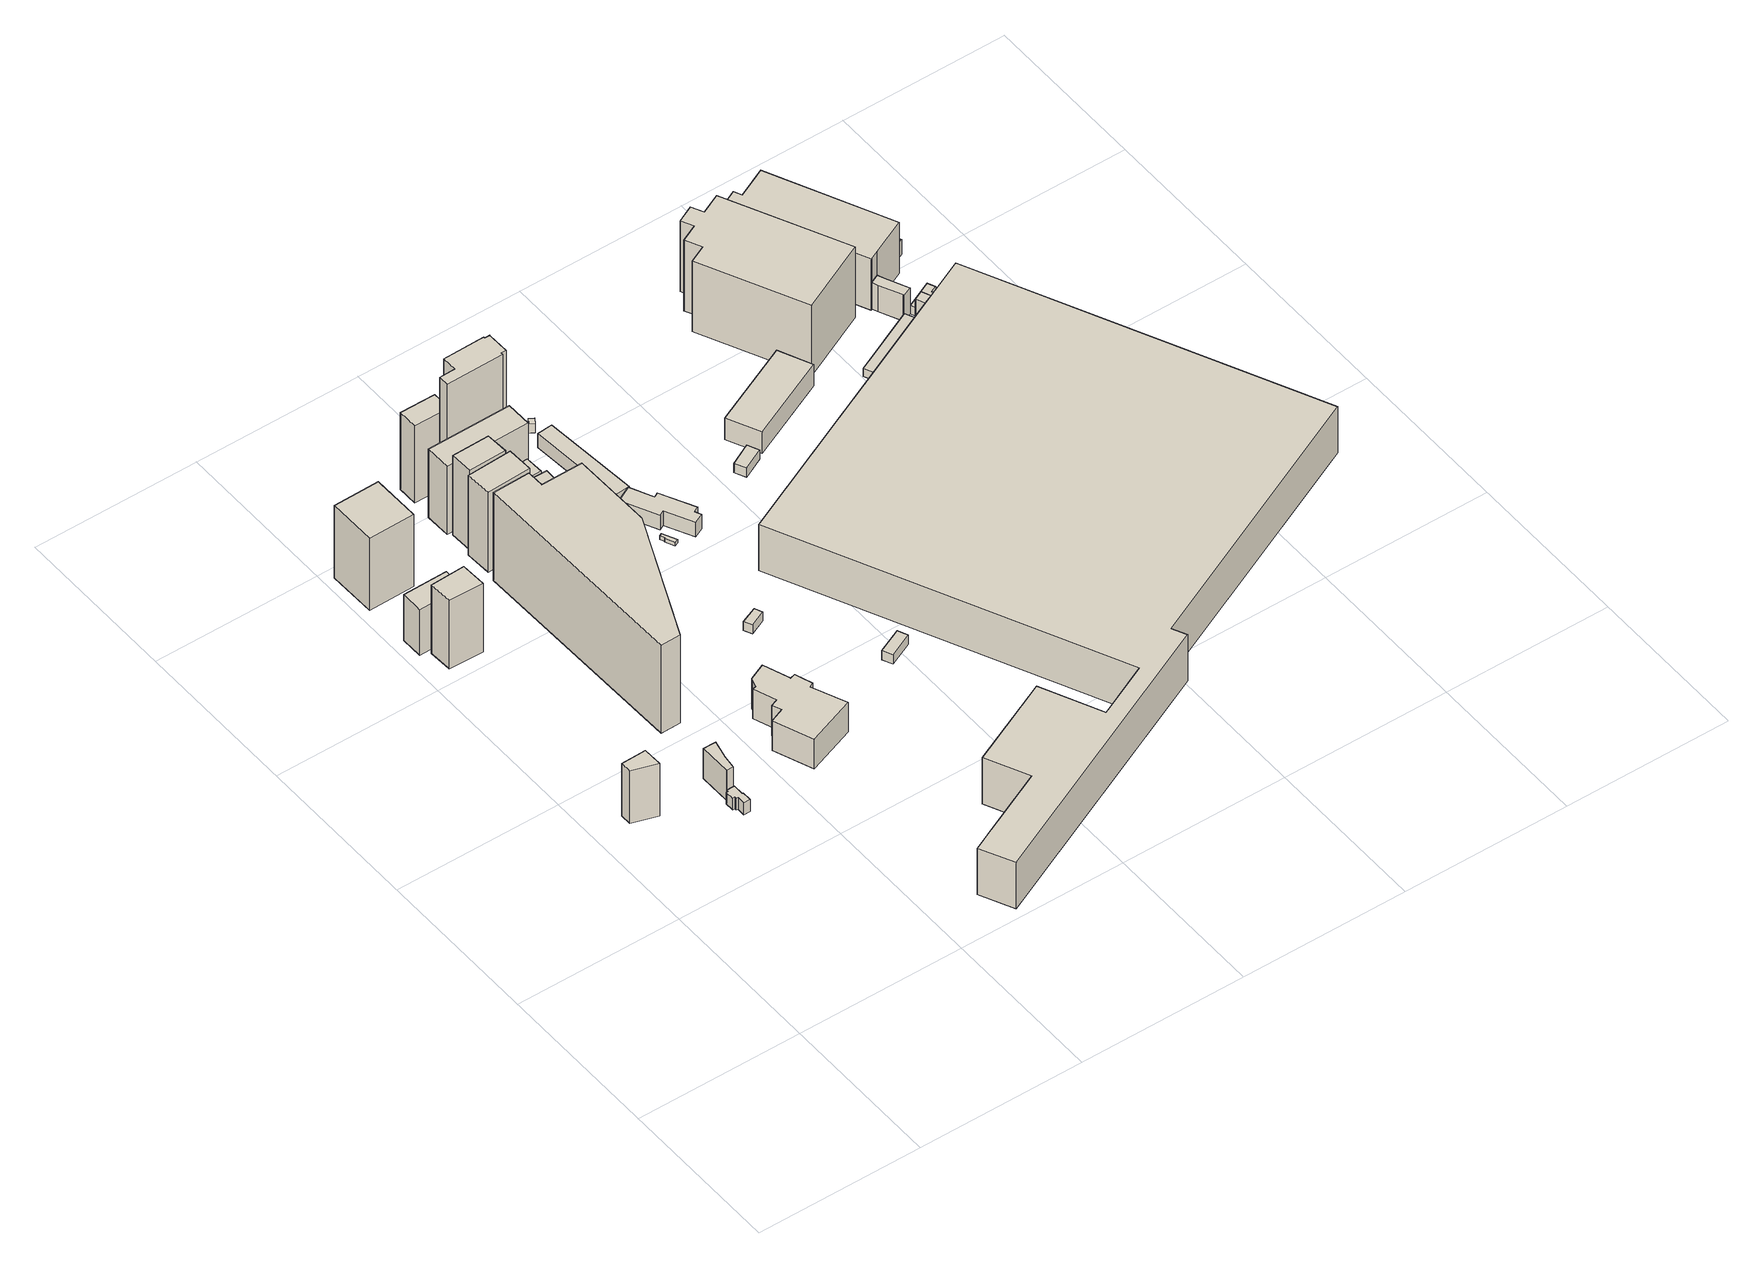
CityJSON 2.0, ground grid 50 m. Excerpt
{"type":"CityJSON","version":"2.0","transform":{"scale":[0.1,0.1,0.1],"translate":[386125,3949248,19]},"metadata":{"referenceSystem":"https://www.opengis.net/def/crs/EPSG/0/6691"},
"CityObjects":{
"building1":{"type":"Building","attributes":{"延べ面積換算係数":"0.80","大字・町コード":"53","町・丁目コード":"2","13+区市町村コード+大字・町コード+町・丁目コード":"13101053002","地区計画":"平河町二丁目東部地区","class":"3002","usage":"401","measuredHeight":19.1,"storeysAboveGround":5,"storeysBelowGround":0,"RiverFloodingRiskAttribute.description":"10","RiverFloodingRiskAttribute.rank":"1","RiverFloodingRiskAttribute.depth":0.46,"RiverFloodingRiskAttribute.adminType":"2","RiverFloodingRiskAttribute.scale":"2","BuildingDetailAttribute.buildingRoofEdgeArea":34.56,"BuildingDetailAttribute.fireproofStructureType":"1001","BuildingDetailAttribute.urbanPlanType":"21","BuildingDetailAttribute.areaClassificationType":"22","BuildingDetailAttribute.districtsAndZonesType":"10","BuildingDetailAttribute.landUseType":"212","BuildingDetailAttribute.detailedUsage":"1210","BuildingDetailAttribute.specifiedBuildingCoverageRate":80,"BuildingDetailAttribute.specifiedFloorAreaRate":600,"BuildingDetailAttribute.surveyYear":2021,"BuildingIDAttribute.prefecture":"13","BuildingIDAttribute.city":"13101"},"address":[{"country":"日本","locality":"東京都千代田区平河町二丁目"}],"geometry":[{"type":"Solid","lod":"1","boundaries":[[[[0,1,2,3]],[[2,4,5,3]],[[1,6,4,2]],[[0,7,6,1]],[[3,5,7,0]],[[4,6,7,5]]]]}]},
"building2":{"type":"Building","attributes":{"延べ面積換算係数":"1.00","大字・町コード":"53","町・丁目コード":"1","13+区市町村コード+大字・町コード+町・丁目コード":"13101053001","class":"3002","usage":"401","measuredHeight":30.3,"storeysAboveGround":7,"storeysBelowGround":0,"RiverFloodingRiskAttribute.description":"10","RiverFloodingRiskAttribute.rank":"1","RiverFloodingRiskAttribute.depth":0.06,"RiverFloodingRiskAttribute.adminType":"2","RiverFloodingRiskAttribute.scale":"2","BuildingDetailAttribute.buildingRoofEdgeArea":73.44,"BuildingDetailAttribute.fireproofStructureType":"1001","BuildingDetailAttribute.urbanPlanType":"21","BuildingDetailAttribute.areaClassificationType":"22","BuildingDetailAttribute.districtsAndZonesType":"10","BuildingDetailAttribute.landUseType":"212","BuildingDetailAttribute.detailedUsage":"1210","BuildingDetailAttribute.specifiedBuildingCoverageRate":80,"BuildingDetailAttribute.specifiedFloorAreaRate":600,"BuildingDetailAttribute.surveyYear":2021,"BuildingIDAttribute.prefecture":"13","BuildingIDAttribute.city":"13101"},"address":[{"country":"日本","locality":"東京都千代田区平河町一丁目"}],"geometry":[{"type":"Solid","lod":"1","boundaries":[[[[8,9,10,11]],[[10,12,13,11]],[[9,14,12,10]],[[8,15,14,9]],[[11,13,15,8]],[[12,14,15,13]]]]}]},
"building3":{"type":"Building","attributes":{"class":"3001","usage":"461","measuredHeight":6,"storeysAboveGround":9999,"storeysBelowGround":9999,"RiverFloodingRiskAttribute.description":"10","RiverFloodingRiskAttribute.rank":"1","RiverFloodingRiskAttribute.depth":0.38,"RiverFloodingRiskAttribute.adminType":"2","RiverFloodingRiskAttribute.scale":"2","BuildingDetailAttribute.buildingRoofEdgeArea":-9999,"BuildingDetailAttribute.fireproofStructureType":"1011","BuildingDetailAttribute.urbanPlanType":"21","BuildingDetailAttribute.areaClassificationType":"22","BuildingDetailAttribute.districtsAndZonesType":"10","BuildingDetailAttribute.landUseType":"212","BuildingDetailAttribute.detailedUsage":"0","BuildingDetailAttribute.specifiedBuildingCoverageRate":80,"BuildingDetailAttribute.specifiedFloorAreaRate":600,"BuildingDetailAttribute.surveyYear":"0001","BuildingIDAttribute.prefecture":"13","BuildingIDAttribute.city":"13101"},"geometry":[{"type":"Solid","lod":"1","boundaries":[[[[16,17,18,19,20,21,22,23,24,25,26,27,28]],[[27,29,30,28]],[[26,31,29,27]],[[25,32,31,26]],[[24,33,32,25]],[[23,34,33,24]],[[22,35,34,23]],[[21,36,35,22]],[[20,37,36,21]],[[19,38,37,20]],[[18,39,38,19]],[[17,40,39,18]],[[16,41,40,17]],[[28,30,41,16]],[[29,31,32,33,34,35,36,37,38,39,40,41,30]]]]}]},
"building4":{"type":"Building","attributes":{"延べ面積換算係数":"1.00","大字・町コード":"53","町・丁目コード":"1","13+区市町村コード+大字・町コード+町・丁目コード":"13101053001","class":"3002","usage":"401","measuredHeight":21.7,"storeysAboveGround":5,"storeysBelowGround":0,"RiverFloodingRiskAttribute.description":"10","RiverFloodingRiskAttribute.rank":"1","RiverFloodingRiskAttribute.depth":0.06,"RiverFloodingRiskAttribute.adminType":"2","RiverFloodingRiskAttribute.scale":"2","BuildingDetailAttribute.buildingRoofEdgeArea":89.96,"BuildingDetailAttribute.fireproofStructureType":"1001","BuildingDetailAttribute.urbanPlanType":"21","BuildingDetailAttribute.areaClassificationType":"22","BuildingDetailAttribute.districtsAndZonesType":"10","BuildingDetailAttribute.landUseType":"212","BuildingDetailAttribute.detailedUsage":"1210","BuildingDetailAttribute.specifiedBuildingCoverageRate":80,"BuildingDetailAttribute.specifiedFloorAreaRate":600,"BuildingDetailAttribute.surveyYear":2021,"BuildingIDAttribute.prefecture":"13","BuildingIDAttribute.city":"13101"},"address":[{"country":"日本","locality":"東京都千代田区平河町一丁目"}],"geometry":[{"type":"Solid","lod":"1","boundaries":[[[[42,43,44,45]],[[44,46,47,45]],[[43,48,46,44]],[[42,49,48,43]],[[45,47,49,42]],[[46,48,49,47]]]]}]},
"building5":{"type":"Building","attributes":{"延べ面積換算係数":"1.00","大字・町コード":"49","13+区市町村コード+大字・町コード+町・丁目コード":"13101049000","class":"3001","usage":"402","measuredHeight":12.1,"storeysAboveGround":3,"storeysBelowGround":0,"RiverFloodingRiskAttribute.description":"10","RiverFloodingRiskAttribute.rank":"1","RiverFloodingRiskAttribute.depth":0.38,"RiverFloodingRiskAttribute.adminType":"2","RiverFloodingRiskAttribute.scale":"2","BuildingDetailAttribute.buildingRoofEdgeArea":27.2,"BuildingDetailAttribute.fireproofStructureType":"1001","BuildingDetailAttribute.urbanPlanType":"21","BuildingDetailAttribute.areaClassificationType":"22","BuildingDetailAttribute.districtsAndZonesType":"10","BuildingDetailAttribute.landUseType":"212","BuildingDetailAttribute.detailedUsage":"1221","BuildingDetailAttribute.specifiedBuildingCoverageRate":80,"BuildingDetailAttribute.specifiedFloorAreaRate":600,"BuildingDetailAttribute.surveyYear":2021,"BuildingIDAttribute.prefecture":"13","BuildingIDAttribute.city":"13101"},"address":[{"country":"日本","locality":"東京都千代田区隼町"}],"geometry":[{"type":"Solid","lod":"1","boundaries":[[[[50,51,52,53,54,55]],[[54,56,57,55]],[[53,58,56,54]],[[52,59,58,53]],[[51,60,59,52]],[[50,61,60,51]],[[55,57,61,50]],[[56,58,59,60,61,57]]]]}]},
"building6":{"type":"Building","attributes":{"延べ面積換算係数":"1.00","大字・町コード":"53","町・丁目コード":"1","13+区市町村コード+大字・町コード+町・丁目コード":"13101053001","class":"3002","usage":"401","measuredHeight":35.5,"storeysAboveGround":8,"storeysBelowGround":1,"RiverFloodingRiskAttribute.description":"10","RiverFloodingRiskAttribute.rank":"1","RiverFloodingRiskAttribute.depth":0.02,"RiverFloodingRiskAttribute.adminType":"2","RiverFloodingRiskAttribute.scale":"2","BuildingDetailAttribute.buildingRoofEdgeArea":200.47,"BuildingDetailAttribute.fireproofStructureType":"1001","BuildingDetailAttribute.urbanPlanType":"21","BuildingDetailAttribute.areaClassificationType":"22","BuildingDetailAttribute.districtsAndZonesType":"10","BuildingDetailAttribute.landUseType":"212","BuildingDetailAttribute.detailedUsage":"1210","BuildingDetailAttribute.specifiedBuildingCoverageRate":80,"BuildingDetailAttribute.specifiedFloorAreaRate":600,"BuildingDetailAttribute.surveyYear":2021,"BuildingIDAttribute.prefecture":"13","BuildingIDAttribute.city":"13101"},"address":[{"country":"日本","locality":"東京都千代田区平河町一丁目"}],"geometry":[{"type":"Solid","lod":"1","boundaries":[[[[62,63,64,65]],[[64,66,67,65]],[[63,68,66,64]],[[62,69,68,63]],[[65,67,69,62]],[[66,68,69,67]]]]}]},
"building7":{"type":"Building","attributes":{"延べ面積換算係数":"1.00","大字・町コード":"49","13+区市町村コード+大字・町コード+町・丁目コード":"13101049000","class":"3002","usage":"401","measuredHeight":34.5,"storeysAboveGround":7,"storeysBelowGround":1,"RiverFloodingRiskAttribute.description":"10","RiverFloodingRiskAttribute.rank":"1","RiverFloodingRiskAttribute.depth":0.02,"RiverFloodingRiskAttribute.adminType":"2","RiverFloodingRiskAttribute.scale":"2","BuildingDetailAttribute.buildingRoofEdgeArea":1200.34,"BuildingDetailAttribute.fireproofStructureType":"1001","BuildingDetailAttribute.urbanPlanType":"21","BuildingDetailAttribute.areaClassificationType":"22","BuildingDetailAttribute.districtsAndZonesType":"10","BuildingDetailAttribute.landUseType":"212","BuildingDetailAttribute.detailedUsage":"1210","BuildingDetailAttribute.specifiedBuildingCoverageRate":80,"BuildingDetailAttribute.specifiedFloorAreaRate":600,"BuildingDetailAttribute.surveyYear":2021,"BuildingIDAttribute.prefecture":"13","BuildingIDAttribute.city":"13101"},"address":[{"country":"日本","locality":"東京都千代田区隼町"}],"geometry":[{"type":"Solid","lod":"1","boundaries":[[[[70,71,72,73,74,75,76]],[[75,77,78,76]],[[74,79,77,75]],[[73,80,79,74]],[[72,81,80,73]],[[71,82,81,72]],[[70,83,82,71]],[[76,78,83,70]],[[77,79,80,81,82,83,78]]]]}]},
"building8":{"type":"Building","attributes":{"延べ面積換算係数":"1.00","大字・町コード":"49","13+区市町村コード+大字・町コード+町・丁目コード":"13101049000","class":"3001","usage":"401","measuredHeight":11.4,"storeysAboveGround":2,"storeysBelowGround":0,"RiverFloodingRiskAttribute.description":"10","RiverFloodingRiskAttribute.rank":"1","RiverFloodingRiskAttribute.depth":0.06,"RiverFloodingRiskAttribute.adminType":"2","RiverFloodingRiskAttribute.scale":"2","BuildingDetailAttribute.buildingRoofEdgeArea":287.19,"BuildingDetailAttribute.fireproofStructureType":"1001","BuildingDetailAttribute.urbanPlanType":"21","BuildingDetailAttribute.areaClassificationType":"22","BuildingDetailAttribute.districtsAndZonesType":"10","BuildingDetailAttribute.landUseType":"212","BuildingDetailAttribute.detailedUsage":"1210","BuildingDetailAttribute.specifiedBuildingCoverageRate":80,"BuildingDetailAttribute.specifiedFloorAreaRate":500,"BuildingDetailAttribute.surveyYear":2021,"BuildingIDAttribute.prefecture":"13","BuildingIDAttribute.city":"13101"},"address":[{"country":"日本","locality":"東京都千代田区隼町"}],"geometry":[{"type":"Solid","lod":"1","boundaries":[[[[84,85,86,87,88,89,90,91,92,93,94,95,96,97]],[[96,98,99,97]],[[95,100,98,96]],[[94,101,100,95]],[[93,102,101,94]],[[92,103,102,93]],[[91,104,103,92]],[[90,105,104,91]],[[89,106,105,90]],[[88,107,106,89]],[[87,108,107,88]],[[86,109,108,87]],[[85,110,109,86]],[[84,111,110,85]],[[97,99,111,84]],[[98,100,101,102,103,104,105,106,107,108,109,110,111,99]]]]}]},
"building9":{"type":"Building","attributes":{"延べ面積換算係数":"1.00","大字・町コード":"49","13+区市町村コード+大字・町コード+町・丁目コード":"13101049000","class":"3002","usage":"401","measuredHeight":34.6,"storeysAboveGround":9,"storeysBelowGround":0,"RiverFloodingRiskAttribute.description":"10","RiverFloodingRiskAttribute.rank":"1","RiverFloodingRiskAttribute.depth":0.02,"RiverFloodingRiskAttribute.adminType":"2","RiverFloodingRiskAttribute.scale":"2","BuildingDetailAttribute.buildingRoofEdgeArea":105,"BuildingDetailAttribute.fireproofStructureType":"1001","BuildingDetailAttribute.urbanPlanType":"21","BuildingDetailAttribute.areaClassificationType":"22","BuildingDetailAttribute.districtsAndZonesType":"10","BuildingDetailAttribute.landUseType":"212","BuildingDetailAttribute.detailedUsage":"1210","BuildingDetailAttribute.specifiedBuildingCoverageRate":80,"BuildingDetailAttribute.specifiedFloorAreaRate":600,"BuildingDetailAttribute.surveyYear":2021,"BuildingIDAttribute.prefecture":"13","BuildingIDAttribute.city":"13101"},"address":[{"country":"日本","locality":"東京都千代田区隼町"}],"geometry":[{"type":"Solid","lod":"1","boundaries":[[[[112,113,114,115]],[[114,116,117,115]],[[113,118,116,114]],[[112,119,118,113]],[[115,117,119,112]],[[116,118,119,117]]]]}]},
"building10":{"type":"Building","attributes":{"延べ面積換算係数":"1.00","大字・町コード":"49","13+区市町村コード+大字・町コード+町・丁目コード":"13101049000","class":"3002","usage":"401","measuredHeight":34.4,"storeysAboveGround":8,"storeysBelowGround":0,"RiverFloodingRiskAttribute.description":"10","RiverFloodingRiskAttribute.rank":"1","RiverFloodingRiskAttribute.depth":0.04,"RiverFloodingRiskAttribute.adminType":"2","RiverFloodingRiskAttribute.scale":"2","BuildingDetailAttribute.buildingRoofEdgeArea":76.36,"BuildingDetailAttribute.fireproofStructureType":"1001","BuildingDetailAttribute.urbanPlanType":"21","BuildingDetailAttribute.areaClassificationType":"22","BuildingDetailAttribute.districtsAndZonesType":"10","BuildingDetailAttribute.landUseType":"212","BuildingDetailAttribute.detailedUsage":"1210","BuildingDetailAttribute.specifiedBuildingCoverageRate":80,"BuildingDetailAttribute.specifiedFloorAreaRate":600,"BuildingDetailAttribute.surveyYear":2021,"BuildingIDAttribute.prefecture":"13","BuildingIDAttribute.city":"13101"},"address":[{"country":"日本","locality":"東京都千代田区隼町"}],"geometry":[{"type":"Solid","lod":"1","boundaries":[[[[120,121,122,123]],[[122,124,125,123]],[[121,126,124,122]],[[120,127,126,121]],[[123,125,127,120]],[[124,126,127,125]]]]}]},
"building11":{"type":"Building","attributes":{"延べ面積換算係数":"1.00","大字・町コード":"49","13+区市町村コード+大字・町コード+町・丁目コード":"13101049000","class":"3002","usage":"401","measuredHeight":31.4,"storeysAboveGround":9,"storeysBelowGround":0,"RiverFloodingRiskAttribute.description":"10","RiverFloodingRiskAttribute.rank":"1","RiverFloodingRiskAttribute.depth":0.04,"RiverFloodingRiskAttribute.adminType":"2","RiverFloodingRiskAttribute.scale":"2","BuildingDetailAttribute.buildingRoofEdgeArea":63.76,"BuildingDetailAttribute.fireproofStructureType":"1001","BuildingDetailAttribute.urbanPlanType":"21","BuildingDetailAttribute.areaClassificationType":"22","BuildingDetailAttribute.districtsAndZonesType":"10","BuildingDetailAttribute.landUseType":"212","BuildingDetailAttribute.detailedUsage":"1210","BuildingDetailAttribute.specifiedBuildingCoverageRate":80,"BuildingDetailAttribute.specifiedFloorAreaRate":600,"BuildingDetailAttribute.surveyYear":2021,"BuildingIDAttribute.prefecture":"13","BuildingIDAttribute.city":"13101"},"address":[{"country":"日本","locality":"東京都千代田区隼町"}],"geometry":[{"type":"Solid","lod":"1","boundaries":[[[[128,129,130,131]],[[130,132,133,131]],[[129,134,132,130]],[[128,135,134,129]],[[131,133,135,128]],[[132,134,135,133]]]]}]},
"building12":{"type":"Building","attributes":{"延べ面積換算係数":"1.00","大字・町コード":"49","13+区市町村コード+大字・町コード+町・丁目コード":"13101049000","class":"3002","usage":"401","measuredHeight":27.7,"storeysAboveGround":7,"storeysBelowGround":0,"RiverFloodingRiskAttribute.description":"10","RiverFloodingRiskAttribute.rank":"1","RiverFloodingRiskAttribute.depth":0.04,"RiverFloodingRiskAttribute.adminType":"2","RiverFloodingRiskAttribute.scale":"2","BuildingDetailAttribute.buildingRoofEdgeArea":200.47,"BuildingDetailAttribute.fireproofStructureType":"1001","BuildingDetailAttribute.urbanPlanType":"21","BuildingDetailAttribute.areaClassificationType":"22","BuildingDetailAttribute.districtsAndZonesType":"10","BuildingDetailAttribute.landUseType":"212","BuildingDetailAttribute.detailedUsage":"1210","BuildingDetailAttribute.specifiedBuildingCoverageRate":80,"BuildingDetailAttribute.specifiedFloorAreaRate":600,"BuildingDetailAttribute.surveyYear":2021,"BuildingIDAttribute.prefecture":"13","BuildingIDAttribute.city":"13101"},"address":[{"country":"日本","locality":"東京都千代田区隼町"}],"geometry":[{"type":"Solid","lod":"1","boundaries":[[[[136,137,138,139,140]],[[139,141,142,140]],[[138,143,141,139]],[[137,144,143,138]],[[136,145,144,137]],[[140,142,145,136]],[[141,143,144,145,142]]]]}]},
"building13":{"type":"Building","attributes":{"延べ面積換算係数":"1.00","大字・町コード":"49","13+区市町村コード+大字・町コード+町・丁目コード":"13101049000","class":"3002","usage":"411","measuredHeight":17.7,"storeysAboveGround":4,"storeysBelowGround":0,"RiverFloodingRiskAttribute.description":"10","RiverFloodingRiskAttribute.rank":"1","RiverFloodingRiskAttribute.depth":0.02,"RiverFloodingRiskAttribute.adminType":"2","RiverFloodingRiskAttribute.scale":"2","BuildingDetailAttribute.buildingRoofEdgeArea":43.39,"BuildingDetailAttribute.fireproofStructureType":"1001","BuildingDetailAttribute.urbanPlanType":"21","BuildingDetailAttribute.areaClassificationType":"22","BuildingDetailAttribute.districtsAndZonesType":"10","BuildingDetailAttribute.landUseType":"211","BuildingDetailAttribute.detailedUsage":"1310","BuildingDetailAttribute.specifiedBuildingCoverageRate":80,"BuildingDetailAttribute.specifiedFloorAreaRate":600,"BuildingDetailAttribute.surveyYear":2021,"BuildingIDAttribute.prefecture":"13","BuildingIDAttribute.city":"13101"},"address":[{"country":"日本","locality":"東京都千代田区隼町"}],"geometry":[{"type":"Solid","lod":"1","boundaries":[[[[146,147,148,149]],[[148,150,151,149]],[[147,152,150,148]],[[146,153,152,147]],[[149,151,153,146]],[[150,152,153,151]]]]}]},
"building14":{"type":"Building","attributes":{"延べ面積換算係数":"1.00","大字・町コード":"49","13+区市町村コード+大字・町コード+町・丁目コード":"13101049000","class":"3002","usage":"413","measuredHeight":15.1,"storeysAboveGround":5,"storeysBelowGround":0,"RiverFloodingRiskAttribute.description":"10","RiverFloodingRiskAttribute.rank":"1","RiverFloodingRiskAttribute.depth":0.02,"RiverFloodingRiskAttribute.adminType":"2","RiverFloodingRiskAttribute.scale":"2","BuildingDetailAttribute.buildingRoofEdgeArea":101.27,"BuildingDetailAttribute.fireproofStructureType":"1001","BuildingDetailAttribute.urbanPlanType":"21","BuildingDetailAttribute.areaClassificationType":"22","BuildingDetailAttribute.districtsAndZonesType":"10","BuildingDetailAttribute.landUseType":"211","BuildingDetailAttribute.detailedUsage":"1230","BuildingDetailAttribute.specifiedBuildingCoverageRate":80,"BuildingDetailAttribute.specifiedFloorAreaRate":600,"BuildingDetailAttribute.surveyYear":2021,"BuildingIDAttribute.prefecture":"13","BuildingIDAttribute.city":"13101"},"address":[{"country":"日本","locality":"東京都千代田区隼町"}],"geometry":[{"type":"Solid","lod":"1","boundaries":[[[[154,155,156,157,158,159]],[[158,160,161,159]],[[157,162,160,158]],[[156,163,162,157]],[[155,164,163,156]],[[154,165,164,155]],[[159,161,165,154]],[[160,162,163,164,165,161]]]]}]},
"building15":{"type":"Building","attributes":{"延べ面積換算係数":"1.00","大字・町コード":"49","13+区市町村コード+大字・町コード+町・丁目コード":"13101049000","class":"3002","usage":"401","measuredHeight":16.9,"storeysAboveGround":3,"storeysBelowGround":0,"RiverFloodingRiskAttribute.description":"10","RiverFloodingRiskAttribute.rank":"1","RiverFloodingRiskAttribute.depth":0.04,"RiverFloodingRiskAttribute.adminType":"2","RiverFloodingRiskAttribute.scale":"2","BuildingDetailAttribute.buildingRoofEdgeArea":54.85,"BuildingDetailAttribute.fireproofStructureType":"1002","BuildingDetailAttribute.urbanPlanType":"21","BuildingDetailAttribute.areaClassificationType":"22","BuildingDetailAttribute.districtsAndZonesType":"10","BuildingDetailAttribute.landUseType":"212","BuildingDetailAttribute.detailedUsage":"1210","BuildingDetailAttribute.specifiedBuildingCoverageRate":80,"BuildingDetailAttribute.specifiedFloorAreaRate":600,"BuildingDetailAttribute.surveyYear":2021,"BuildingIDAttribute.prefecture":"13","BuildingIDAttribute.city":"13101"},"address":[{"country":"日本","locality":"東京都千代田区隼町"}],"geometry":[{"type":"Solid","lod":"1","boundaries":[[[[166,167,168,169]],[[168,170,171,169]],[[167,172,170,168]],[[166,173,172,167]],[[169,171,173,166]],[[170,172,173,171]]]]}]},
"building16":{"type":"Building","attributes":{"延べ面積換算係数":"1.00","説明注記":"倉庫","大字・町コード":"49","13+区市町村コード+大字・町コード+町・丁目コード":"13101049000","class":"3001","usage":"422","measuredHeight":3.2,"storeysAboveGround":1,"storeysBelowGround":0,"RiverFloodingRiskAttribute.description":"10","RiverFloodingRiskAttribute.rank":"1","RiverFloodingRiskAttribute.depth":0.02,"RiverFloodingRiskAttribute.adminType":"2","RiverFloodingRiskAttribute.scale":"2","BuildingDetailAttribute.buildingRoofEdgeArea":9.22,"BuildingDetailAttribute.fireproofStructureType":"1001","BuildingDetailAttribute.urbanPlanType":"21","BuildingDetailAttribute.areaClassificationType":"22","BuildingDetailAttribute.districtsAndZonesType":"10","BuildingDetailAttribute.landUseType":"214","BuildingDetailAttribute.detailedUsage":"1122","BuildingDetailAttribute.specifiedBuildingCoverageRate":80,"BuildingDetailAttribute.specifiedFloorAreaRate":500,"BuildingDetailAttribute.surveyYear":2021,"BuildingIDAttribute.prefecture":"13","BuildingIDAttribute.city":"13101"},"address":[{"country":"日本","locality":"東京都千代田区隼町"}],"geometry":[{"type":"Solid","lod":"1","boundaries":[[[[174,175,176,177]],[[176,178,179,177]],[[175,180,178,176]],[[174,181,180,175]],[[177,179,181,174]],[[178,180,181,179]]]]}]},
"building17":{"type":"Building","attributes":{"延べ面積換算係数":"1.00","大字・町コード":"49","13+区市町村コード+大字・町コード+町・丁目コード":"13101049000","class":"3002","usage":"412","measuredHeight":41.3,"storeysAboveGround":13,"storeysBelowGround":0,"RiverFloodingRiskAttribute.description":"10","RiverFloodingRiskAttribute.rank":"1","RiverFloodingRiskAttribute.depth":0.04,"RiverFloodingRiskAttribute.adminType":"2","RiverFloodingRiskAttribute.scale":"2","BuildingDetailAttribute.buildingRoofEdgeArea":129.29,"BuildingDetailAttribute.fireproofStructureType":"1001","BuildingDetailAttribute.urbanPlanType":"21","BuildingDetailAttribute.areaClassificationType":"22","BuildingDetailAttribute.districtsAndZonesType":"10","BuildingDetailAttribute.landUseType":"211","BuildingDetailAttribute.detailedUsage":"1320","BuildingDetailAttribute.specifiedBuildingCoverageRate":80,"BuildingDetailAttribute.specifiedFloorAreaRate":600,"BuildingDetailAttribute.surveyYear":2021,"BuildingIDAttribute.prefecture":"13","BuildingIDAttribute.city":"13101"},"address":[{"country":"日本","locality":"東京都千代田区隼町"}],"geometry":[{"type":"Solid","lod":"1","boundaries":[[[[182,183,184,185,186,187,188,189,190,191,192]],[[191,193,194,192]],[[190,195,193,191]],[[189,196,195,190]],[[188,197,196,189]],[[187,198,197,188]],[[186,199,198,187]],[[185,200,199,186]],[[184,201,200,185]],[[183,202,201,184]],[[182,203,202,183]],[[192,194,203,182]],[[193,195,196,197,198,199,200,201,202,203,194]]]]}]},
"building18":{"type":"Building","attributes":{"延べ面積換算係数":"1.00","大字・町コード":"49","13+区市町村コード+大字・町コード+町・丁目コード":"13101049000","class":"3001","usage":"415","measuredHeight":10,"storeysAboveGround":3,"storeysBelowGround":0,"RiverFloodingRiskAttribute.description":"10","RiverFloodingRiskAttribute.rank":"1","RiverFloodingRiskAttribute.depth":0.04,"RiverFloodingRiskAttribute.adminType":"2","RiverFloodingRiskAttribute.scale":"2","BuildingDetailAttribute.buildingRoofEdgeArea":134.75,"BuildingDetailAttribute.fireproofStructureType":"1002","BuildingDetailAttribute.urbanPlanType":"21","BuildingDetailAttribute.areaClassificationType":"22","BuildingDetailAttribute.districtsAndZonesType":"10","BuildingDetailAttribute.landUseType":"211","BuildingDetailAttribute.detailedUsage":"1420","BuildingDetailAttribute.specifiedBuildingCoverageRate":80,"BuildingDetailAttribute.specifiedFloorAreaRate":600,"BuildingDetailAttribute.surveyYear":2021,"BuildingIDAttribute.prefecture":"13","BuildingIDAttribute.city":"13101"},"address":[{"country":"日本","locality":"東京都千代田区隼町"}],"geometry":[{"type":"Solid","lod":"1","boundaries":[[[[204,205,206,207,208,209]],[[208,210,211,209]],[[207,212,210,208]],[[206,213,212,207]],[[205,214,213,206]],[[204,215,214,205]],[[209,211,215,204]],[[210,212,213,214,215,211]]]]}]},
"building19":{"type":"Building","attributes":{"class":"3001","usage":"461","measuredHeight":1.7,"storeysAboveGround":9999,"storeysBelowGround":9999,"BuildingDetailAttribute.buildingRoofEdgeArea":-9999,"BuildingDetailAttribute.fireproofStructureType":"1011","BuildingDetailAttribute.urbanPlanType":"21","BuildingDetailAttribute.areaClassificationType":"22","BuildingDetailAttribute.districtsAndZonesType":"10","BuildingDetailAttribute.landUseType":"223","BuildingDetailAttribute.detailedUsage":"0","BuildingDetailAttribute.specifiedBuildingCoverageRate":80,"BuildingDetailAttribute.specifiedFloorAreaRate":500,"BuildingDetailAttribute.surveyYear":"0001","BuildingIDAttribute.prefecture":"13","BuildingIDAttribute.city":"13101"},"geometry":[{"type":"Solid","lod":"1","boundaries":[[[[216,217,218,219,220,221]],[[220,222,223,221]],[[219,224,222,220]],[[218,225,224,219]],[[217,226,225,218]],[[216,227,226,217]],[[221,223,227,216]],[[222,224,225,226,227,223]]]]}]},
"building20":{"type":"Building","attributes":{"class":"3001","usage":"461","measuredHeight":3.4,"storeysAboveGround":9999,"storeysBelowGround":9999,"BuildingDetailAttribute.buildingRoofEdgeArea":-9999,"BuildingDetailAttribute.fireproofStructureType":"1011","BuildingDetailAttribute.urbanPlanType":"21","BuildingDetailAttribute.areaClassificationType":"22","BuildingDetailAttribute.districtsAndZonesType":"10","BuildingDetailAttribute.landUseType":"214","BuildingDetailAttribute.detailedUsage":"0","BuildingDetailAttribute.specifiedBuildingCoverageRate":80,"BuildingDetailAttribute.specifiedFloorAreaRate":500,"BuildingDetailAttribute.surveyYear":"0001","BuildingIDAttribute.prefecture":"13","BuildingIDAttribute.city":"13101"},"geometry":[{"type":"Solid","lod":"1","boundaries":[[[[228,229,230,231]],[[230,232,233,231]],[[229,234,232,230]],[[228,235,234,229]],[[231,233,235,228]],[[232,234,235,233]]]]}]},
"building21":{"type":"Building","attributes":{"説明注記":"倉庫","大字・町コード":"49","13+区市町村コード+大字・町コード+町・丁目コード":"13101049000","class":"3001","usage":"454","measuredHeight":5.2,"storeysAboveGround":9999,"storeysBelowGround":0,"BuildingDetailAttribute.buildingRoofEdgeArea":109.04,"BuildingDetailAttribute.fireproofStructureType":"1011","BuildingDetailAttribute.urbanPlanType":"21","BuildingDetailAttribute.areaClassificationType":"22","BuildingDetailAttribute.districtsAndZonesType":"10","BuildingDetailAttribute.landUseType":"223","BuildingDetailAttribute.detailedUsage":"2103","BuildingDetailAttribute.specifiedBuildingCoverageRate":80,"BuildingDetailAttribute.specifiedFloorAreaRate":500,"BuildingDetailAttribute.surveyYear":2021,"BuildingIDAttribute.prefecture":"13","BuildingIDAttribute.city":"13101"},"address":[{"country":"日本","locality":"東京都千代田区隼町"}],"geometry":[{"type":"Solid","lod":"1","boundaries":[[[[236,237,238,239,240,241,242,243,244,245]],[[244,246,247,245]],[[243,248,246,244]],[[242,249,248,243]],[[241,250,249,242]],[[240,251,250,241]],[[239,252,251,240]],[[238,253,252,239]],[[237,254,253,238]],[[236,255,254,237]],[[245,247,255,236]],[[246,248,249,250,251,252,253,254,255,247]]]]}]},
"building22":{"type":"Building","attributes":{"説明注記":"倉庫","大字・町コード":"49","13+区市町村コード+大字・町コード+町・丁目コード":"13101049000","class":"3001","usage":"454","measuredHeight":5.1,"storeysAboveGround":9999,"storeysBelowGround":0,"RiverFloodingRiskAttribute.description":"10","RiverFloodingRiskAttribute.rank":"1","RiverFloodingRiskAttribute.depth":0.05,"RiverFloodingRiskAttribute.adminType":"2","RiverFloodingRiskAttribute.scale":"2","BuildingDetailAttribute.buildingRoofEdgeArea":136.07,"BuildingDetailAttribute.fireproofStructureType":"1011","BuildingDetailAttribute.urbanPlanType":"21","BuildingDetailAttribute.areaClassificationType":"22","BuildingDetailAttribute.districtsAndZonesType":"10","BuildingDetailAttribute.landUseType":"223","BuildingDetailAttribute.detailedUsage":"2103","BuildingDetailAttribute.specifiedBuildingCoverageRate":80,"BuildingDetailAttribute.specifiedFloorAreaRate":500,"BuildingDetailAttribute.surveyYear":2021,"BuildingIDAttribute.prefecture":"13","BuildingIDAttribute.city":"13101"},"address":[{"country":"日本","locality":"東京都千代田区隼町"}],"geometry":[{"type":"Solid","lod":"1","boundaries":[[[[256,257,258,259]],[[258,260,261,259]],[[257,262,260,258]],[[256,263,262,257]],[[259,261,263,256]],[[260,262,263,261]]]]}]},
"building23":{"type":"Building","attributes":{"class":"3001","usage":"461","measuredHeight":3.1,"storeysAboveGround":9999,"storeysBelowGround":9999,"RiverFloodingRiskAttribute.description":"10","RiverFloodingRiskAttribute.rank":"1","RiverFloodingRiskAttribute.depth":0.05,"RiverFloodingRiskAttribute.adminType":"2","RiverFloodingRiskAttribute.scale":"2","BuildingDetailAttribute.buildingRoofEdgeArea":-9999,"BuildingDetailAttribute.fireproofStructureType":"1011","BuildingDetailAttribute.urbanPlanType":"21","BuildingDetailAttribute.areaClassificationType":"22","BuildingDetailAttribute.districtsAndZonesType":"10","BuildingDetailAttribute.landUseType":"223","BuildingDetailAttribute.detailedUsage":"0","BuildingDetailAttribute.specifiedBuildingCoverageRate":80,"BuildingDetailAttribute.specifiedFloorAreaRate":500,"BuildingDetailAttribute.surveyYear":"0001","BuildingIDAttribute.prefecture":"13","BuildingIDAttribute.city":"13101"},"geometry":[{"type":"Solid","lod":"1","boundaries":[[[[264,265,266,267]],[[266,268,269,267]],[[265,270,268,266]],[[264,271,270,265]],[[267,269,271,264]],[[268,270,271,269]]]]}]},
"building24":{"type":"Building","attributes":{"説明注記":"倉庫","大字・町コード":"49","13+区市町村コード+大字・町コード+町・丁目コード":"13101049000","class":"3001","usage":"454","measuredHeight":3.5,"storeysAboveGround":9999,"storeysBelowGround":0,"BuildingDetailAttribute.buildingRoofEdgeArea":26.07,"BuildingDetailAttribute.fireproofStructureType":"1011","BuildingDetailAttribute.urbanPlanType":"21","BuildingDetailAttribute.areaClassificationType":"22","BuildingDetailAttribute.districtsAndZonesType":"10","BuildingDetailAttribute.landUseType":"223","BuildingDetailAttribute.detailedUsage":"2103","BuildingDetailAttribute.specifiedBuildingCoverageRate":80,"BuildingDetailAttribute.specifiedFloorAreaRate":500,"BuildingDetailAttribute.surveyYear":2021,"BuildingIDAttribute.prefecture":"13","BuildingIDAttribute.city":"13101"},"address":[{"country":"日本","locality":"東京都千代田区隼町"}],"geometry":[{"type":"Solid","lod":"1","boundaries":[[[[272,273,274,275]],[[274,276,277,275]],[[273,278,276,274]],[[272,279,278,273]],[[275,277,279,272]],[[276,278,279,277]]]]}]},
"building25":{"type":"Building","attributes":{"延べ面積換算係数":"1.00","大字・町コード":"49","13+区市町村コード+大字・町コード+町・丁目コード":"13101049000","class":"3001","usage":"401","measuredHeight":8.6,"storeysAboveGround":2,"storeysBelowGround":0,"BuildingDetailAttribute.buildingRoofEdgeArea":285.53,"BuildingDetailAttribute.fireproofStructureType":"1001","BuildingDetailAttribute.urbanPlanType":"21","BuildingDetailAttribute.areaClassificationType":"22","BuildingDetailAttribute.districtsAndZonesType":"10","BuildingDetailAttribute.landUseType":"212","BuildingDetailAttribute.detailedUsage":"1210","BuildingDetailAttribute.specifiedBuildingCoverageRate":80,"BuildingDetailAttribute.specifiedFloorAreaRate":500,"BuildingDetailAttribute.surveyYear":2021,"BuildingIDAttribute.prefecture":"13","BuildingIDAttribute.city":"13101"},"address":[{"country":"日本","locality":"東京都千代田区隼町"}],"geometry":[{"type":"Solid","lod":"1","boundaries":[[[[280,281,282,283]],[[282,284,285,283]],[[281,286,284,282]],[[280,287,286,281]],[[283,285,287,280]],[[284,286,287,285]]]]}]},
"building26":{"type":"Building","attributes":{"延べ面積換算係数":"1.00","大字・町コード":"49","13+区市町村コード+大字・町コード+町・丁目コード":"13101049000","class":"3002","usage":"422","measuredHeight":27.6,"storeysAboveGround":3,"storeysBelowGround":1,"BuildingDetailAttribute.buildingRoofEdgeArea":12334.01,"BuildingDetailAttribute.fireproofStructureType":"1001","BuildingDetailAttribute.urbanPlanType":"21","BuildingDetailAttribute.areaClassificationType":"22","BuildingDetailAttribute.districtsAndZonesType":"10","BuildingDetailAttribute.landUseType":"214","BuildingDetailAttribute.detailedUsage":"1122","BuildingDetailAttribute.specifiedBuildingCoverageRate":80,"BuildingDetailAttribute.specifiedFloorAreaRate":500,"BuildingDetailAttribute.surveyYear":2021,"BuildingIDAttribute.prefecture":"13","BuildingIDAttribute.city":"13101"},"address":[{"country":"日本","locality":"東京都千代田区隼町"}],"geometry":[{"type":"Solid","lod":"1","boundaries":[[[[288,289,290,291,292,293,294,295,296,297,298,299,300,301,302,303,304,305,306]],[[305,307,308,306]],[[304,309,307,305]],[[303,310,309,304]],[[302,311,310,303]],[[301,312,311,302]],[[300,313,312,301]],[[299,314,313,300]],[[298,315,314,299]],[[297,316,315,298]],[[296,317,316,297]],[[295,318,317,296]],[[294,319,318,295]],[[293,320,319,294]],[[292,321,320,293]],[[291,322,321,292]],[[290,323,322,291]],[[289,324,323,290]],[[288,325,324,289]],[[306,308,325,288]],[[307,309,310,311,312,313,314,315,316,317,318,319,320,321,322,323,324,325,308]]]]}]},
"building27":{"type":"Building","attributes":{"延べ面積換算係数":"1.00","大字・町コード":"49","13+区市町村コード+大字・町コード+町・丁目コード":"13101049000","class":"3002","usage":"401","measuredHeight":31.1,"storeysAboveGround":6,"storeysBelowGround":0,"RiverFloodingRiskAttribute.description":"10","RiverFloodingRiskAttribute.rank":"1","RiverFloodingRiskAttribute.depth":0.04,"RiverFloodingRiskAttribute.adminType":"2","RiverFloodingRiskAttribute.scale":"2","BuildingDetailAttribute.buildingRoofEdgeArea":893.47,"BuildingDetailAttribute.fireproofStructureType":"1001","BuildingDetailAttribute.urbanPlanType":"21","BuildingDetailAttribute.areaClassificationType":"22","BuildingDetailAttribute.districtsAndZonesType":"10","BuildingDetailAttribute.landUseType":"212","BuildingDetailAttribute.detailedUsage":"1210","BuildingDetailAttribute.specifiedBuildingCoverageRate":80,"BuildingDetailAttribute.specifiedFloorAreaRate":500,"BuildingDetailAttribute.surveyYear":2021,"BuildingIDAttribute.prefecture":"13","BuildingIDAttribute.city":"13101"},"address":[{"country":"日本","locality":"東京都千代田区隼町"}],"geometry":[{"type":"Solid","lod":"1","boundaries":[[[[326,327,328,329,330,331,332,333,334,335]],[[334,336,337,335]],[[333,338,336,334]],[[332,339,338,333]],[[331,340,339,332]],[[330,341,340,331]],[[329,342,341,330]],[[328,343,342,329]],[[327,344,343,328]],[[326,345,344,327]],[[335,337,345,326]],[[336,338,339,340,341,342,343,344,345,337]]]]}]},
"building28":{"type":"Building","attributes":{"class":"3003","usage":"461","measuredHeight":6.6,"storeysAboveGround":9999,"storeysBelowGround":9999,"BuildingDetailAttribute.buildingRoofEdgeArea":-9999,"BuildingDetailAttribute.fireproofStructureType":"1011","BuildingDetailAttribute.urbanPlanType":"21","BuildingDetailAttribute.areaClassificationType":"22","BuildingDetailAttribute.districtsAndZonesType":"10","BuildingDetailAttribute.landUseType":"214","BuildingDetailAttribute.detailedUsage":"0","BuildingDetailAttribute.specifiedBuildingCoverageRate":80,"BuildingDetailAttribute.specifiedFloorAreaRate":500,"BuildingDetailAttribute.surveyYear":"0001","BuildingIDAttribute.prefecture":"13","BuildingIDAttribute.city":"13101"},"geometry":[{"type":"Solid","lod":"1","boundaries":[[[[346,347,348,349]],[[348,350,351,349]],[[347,352,350,348]],[[346,353,352,347]],[[349,351,353,346]],[[350,352,353,351]]]]}]},
"building29":{"type":"Building","attributes":{"class":"3003","usage":"461","measuredHeight":16.1,"storeysAboveGround":9999,"storeysBelowGround":9999,"BuildingDetailAttribute.buildingRoofEdgeArea":-9999,"BuildingDetailAttribute.fireproofStructureType":"1011","BuildingDetailAttribute.urbanPlanType":"21","BuildingDetailAttribute.areaClassificationType":"22","BuildingDetailAttribute.districtsAndZonesType":"10","BuildingDetailAttribute.landUseType":"215","BuildingDetailAttribute.detailedUsage":"0","BuildingDetailAttribute.specifiedBuildingCoverageRate":80,"BuildingDetailAttribute.specifiedFloorAreaRate":500,"BuildingDetailAttribute.surveyYear":"0001","BuildingIDAttribute.prefecture":"13","BuildingIDAttribute.city":"13101"},"geometry":[{"type":"Solid","lod":"1","boundaries":[[[[348,354,355,356,357,358,359,360]],[[359,361,362,360]],[[358,363,361,359]],[[357,364,363,358]],[[356,365,364,357]],[[355,366,365,356]],[[354,367,366,355]],[[348,368,367,354]],[[360,362,368,348]],[[361,363,364,365,366,367,368,362]]]]}]},
"building30":{"type":"Building","attributes":{"class":"3003","usage":"461","measuredHeight":16.1,"storeysAboveGround":9999,"storeysBelowGround":9999,"BuildingDetailAttribute.buildingRoofEdgeArea":-9999,"BuildingDetailAttribute.fireproofStructureType":"1011","BuildingDetailAttribute.urbanPlanType":"21","BuildingDetailAttribute.areaClassificationType":"22","BuildingDetailAttribute.districtsAndZonesType":"10","BuildingDetailAttribute.landUseType":"214","BuildingDetailAttribute.detailedUsage":"0","BuildingDetailAttribute.specifiedBuildingCoverageRate":80,"BuildingDetailAttribute.specifiedFloorAreaRate":500,"BuildingDetailAttribute.surveyYear":"0001","BuildingIDAttribute.prefecture":"13","BuildingIDAttribute.city":"13101"},"geometry":[{"type":"Solid","lod":"1","boundaries":[[[[369,370,371,372]],[[371,373,374,372]],[[370,375,373,371]],[[369,376,375,370]],[[372,374,376,369]],[[373,375,376,374]]]]}]},
"building31":{"type":"Building","attributes":{"延べ面積換算係数":"1.00","大字・町コード":"49","13+区市町村コード+大字・町コード+町・丁目コード":"13101049000","class":"3002","usage":"401","measuredHeight":23.5,"storeysAboveGround":3,"storeysBelowGround":1,"RiverFloodingRiskAttribute.description":"10","RiverFloodingRiskAttribute.rank":"1","RiverFloodingRiskAttribute.depth":0.01,"RiverFloodingRiskAttribute.adminType":"2","RiverFloodingRiskAttribute.scale":"2","BuildingDetailAttribute.buildingRoofEdgeArea":582.86,"BuildingDetailAttribute.fireproofStructureType":"1001","BuildingDetailAttribute.urbanPlanType":"21","BuildingDetailAttribute.areaClassificationType":"22","BuildingDetailAttribute.districtsAndZonesType":"10","BuildingDetailAttribute.landUseType":"212","BuildingDetailAttribute.detailedUsage":"1210","BuildingDetailAttribute.specifiedBuildingCoverageRate":80,"BuildingDetailAttribute.specifiedFloorAreaRate":500,"BuildingDetailAttribute.surveyYear":2021,"BuildingIDAttribute.prefecture":"13","BuildingIDAttribute.city":"13101"},"address":[{"country":"日本","locality":"東京都千代田区隼町"}],"geometry":[{"type":"Solid","lod":"1","boundaries":[[[[377,378,379,380,381,382,383,384]],[[383,385,386,384]],[[382,387,385,383]],[[381,388,387,382]],[[380,389,388,381]],[[379,390,389,380]],[[378,391,390,379]],[[377,392,391,378]],[[384,386,392,377]],[[385,387,388,389,390,391,392,386]]]]}]},
"building32":{"type":"Building","attributes":{"class":"3003","usage":"461","measuredHeight":13.2,"storeysAboveGround":9999,"storeysBelowGround":9999,"BuildingDetailAttribute.buildingRoofEdgeArea":-9999,"BuildingDetailAttribute.fireproofStructureType":"1011","BuildingDetailAttribute.urbanPlanType":"21","BuildingDetailAttribute.areaClassificationType":"22","BuildingDetailAttribute.districtsAndZonesType":"10","BuildingDetailAttribute.landUseType":"214","BuildingDetailAttribute.detailedUsage":"0","BuildingDetailAttribute.specifiedBuildingCoverageRate":80,"BuildingDetailAttribute.specifiedFloorAreaRate":500,"BuildingDetailAttribute.surveyYear":"0001","BuildingIDAttribute.prefecture":"13","BuildingIDAttribute.city":"13101"},"geometry":[{"type":"Solid","lod":"1","boundaries":[[[[360,393,394,395,396,397,398,399]],[[398,400,401,399]],[[397,402,400,398]],[[396,403,402,397]],[[395,404,403,396]],[[394,405,404,395]],[[393,406,405,394]],[[360,407,406,393]],[[399,401,407,360]],[[400,402,403,404,405,406,407,401]]]]}]},
"building33":{"type":"Building","attributes":{"class":"3003","usage":"461","measuredHeight":18,"storeysAboveGround":9999,"storeysBelowGround":9999,"BuildingDetailAttribute.buildingRoofEdgeArea":-9999,"BuildingDetailAttribute.fireproofStructureType":"1011","BuildingDetailAttribute.urbanPlanType":"21","BuildingDetailAttribute.areaClassificationType":"22","BuildingDetailAttribute.districtsAndZonesType":"10","BuildingDetailAttribute.landUseType":"212","BuildingDetailAttribute.detailedUsage":"0","BuildingDetailAttribute.specifiedBuildingCoverageRate":80,"BuildingDetailAttribute.specifiedFloorAreaRate":500,"BuildingDetailAttribute.surveyYear":"0001","BuildingIDAttribute.prefecture":"13","BuildingIDAttribute.city":"13101"},"geometry":[{"type":"Solid","lod":"1","boundaries":[[[[408,409,410,411]],[[410,412,413,411]],[[409,414,412,410]],[[408,415,414,409]],[[411,413,415,408]],[[412,414,415,413]]]]}]}
},
"vertices":[
[91,825,30],[90,858,30],[165,860,30],[166,801,30],[165,860,214],[166,801,214],[90,858,214],[91,825,214],
[45,1586,44],[148,1590,44],[151,1513,44],[48,1516,44],[151,1513,284],[48,1516,284],[148,1590,284],[45,1586,284],
[362,755,14],[362,723,14],[365,723,14],[365,693,14],[345,693,14],[345,717,14],[340,717,14],[339,723,14],[333,723,14],[333,749,14],[339,749,14],[339,755,14],[359,755,14],[339,755,55],[359,755,55],[339,749,55],[333,749,55],[333,723,55],[339,723,55],[340,717,55],[345,717,55],[345,693,55],[365,693,55],[365,723,55],[362,723,55],[362,755,55],
[151,1598,45],[17,1596,45],[16,1663,45],[150,1665,45],[16,1663,205],[150,1665,205],[17,1596,205],[151,1598,205],
[339,755,18],[338,755,18],[338,852,18],[376,852,18],[364,797,18],[359,755,18],[364,797,123],[359,755,123],[376,852,123],[338,852,123],[338,755,123],[339,755,123],
[145,1793,52],[7,1791,52],[5,1936,52],[143,1938,52],[5,1936,305],[143,1938,305],[7,1791,305],[145,1793,305],
[328,1708,32],[440,1711,32],[441,1659,32],[566,1660,32],[570,1417,32],[400,1031,32],[341,1030,32],[400,1031,340],[341,1030,340],[570,1417,340],[566,1660,340],[441,1659,340],[440,1711,340],[328,1708,340],
[666,928,9],[681,933,9],[699,881,9],[686,875,9],[729,775,9],[584,721,9],[539,836,9],[582,853,9],[570,879,9],[592,888,9],[567,954,9],[578,956,9],[588,985,9],[637,1007,9],[588,985,113],[637,1007,113],[578,956,113],[567,954,113],[592,888,113],[570,879,113],[582,853,113],[539,836,113],[584,721,113],[729,775,113],[686,875,113],[699,881,113],[681,933,113],[666,928,113],
[325,1725,49],[321,1803,49],[455,1809,49],[458,1731,49],[455,1809,329],[458,1731,329],[321,1803,329],[325,1725,329],
[333,1813,52],[331,1881,52],[443,1883,52],[446,1816,52],[443,1883,330],[446,1816,330],[331,1881,330],[333,1813,330],
[318,2020,59],[318,2080,59],[424,2080,59],[424,2020,59],[424,2080,329],[424,2020,329],[318,2080,329],[318,2020,329],
[447,1887,56],[318,1886,56],[317,1963,56],[569,1965,56],[570,1888,56],[569,1965,295],[570,1888,295],[317,1963,295],[318,1886,295],[447,1887,295],
[470,1671,53],[471,1717,53],[577,1716,53],[576,1670,53],[577,1716,209],[576,1670,209],[471,1717,209],[470,1671,209],
[469,1722,52],[471,1796,52],[476,1796,52],[477,1820,52],[576,1819,52],[574,1720,52],[576,1819,180],[574,1720,180],[477,1820,180],[476,1796,180],[471,1796,180],[469,1722,180],
[461,1829,53],[460,1884,53],[566,1887,53],[568,1832,53],[566,1887,173],[568,1832,173],[460,1884,173],[461,1829,173],
[745,1186,72],[755,1163,72],[707,1142,72],[696,1165,72],[707,1142,103],[696,1165,103],[755,1163,103],[745,1186,103],
[574,1985,60],[559,1985,60],[559,1978,60],[385,1976,60],[385,2008,60],[433,2009,60],[432,2054,60],[557,2056,60],[558,2052,60],[574,2052,60],[573,2051,60],[574,2052,470],[573,2051,470],[558,2052,470],[557,2056,470],[432,2054,470],[433,2009,470],[385,2008,470],[385,1976,470],[559,1978,470],[559,1985,470],[574,1985,470],
[427,2068,61],[428,2131,61],[454,2130,61],[454,2119,61],[522,2118,61],[521,2067,61],[522,2118,131],[521,2067,131],[454,2119,131],[454,2130,131],[428,2131,131],[427,2068,131],
[736,1491,93],[725,1486,93],[712,1513,93],[714,1514,93],[708,1528,93],[716,1532,93],[708,1528,106],[716,1532,106],[714,1514,106],[712,1513,106],[725,1486,106],[736,1491,106],
[967,891,96],[980,862,96],[908,829,96],[895,858,96],[908,829,129],[895,858,129],[980,862,129],[967,891,129],
[732,1690,81],[764,1624,81],[778,1631,81],[828,1531,81],[812,1523,81],[821,1505,81],[792,1491,81],[751,1572,81],[736,1564,81],[685,1666,81],[736,1564,132],[685,1666,132],[751,1572,132],[792,1491,132],[821,1505,132],[812,1523,132],[828,1531,132],[778,1631,132],[764,1624,132],[732,1690,132],
[710,1979,83],[735,1691,83],[688,1687,83],[664,1975,83],[688,1687,132],[664,1975,132],[735,1691,132],[710,1979,132],
[687,2045,84],[701,2036,84],[690,2019,84],[676,2029,84],[690,2019,115],[676,2029,115],[701,2036,115],[687,2045,115],
[1072,1602,97],[1009,1570,97],[993,1602,97],[1057,1635,97],[993,1602,130],[1057,1635,130],[1009,1570,130],[1072,1602,130],
[1089,1614,97],[1044,1709,97],[1290,1823,97],[1334,1728,97],[1290,1823,172],[1334,1728,172],[1044,1709,172],[1089,1614,172],
[885,224,40],[826,349,40],[1084,470,40],[1167,293,40],[1326,368,40],[871,1336,40],[1279,1528,40],[1386,1578,40],[1676,1715,40],[1703,1728,40],[1811,1779,40],[1988,1402,40],[2268,808,40],[1472,432,40],[1492,390,40],[673,4,40],[626,102,40],[676,126,40],[732,152,40],[676,126,202],[732,152,202],[626,102,202],[673,4,202],[1492,390,202],[1472,432,202],[2268,808,202],[1988,1402,202],[1811,1779,202],[1703,1728,202],[1676,1715,202],[1386,1578,202],[1279,1528,202],[871,1336,202],[1326,368,202],[1167,293,202],[1084,470,202],[826,349,202],[885,224,202],
[1563,1862,92],[1353,1762,92],[1209,2064,92],[1259,2088,92],[1236,2135,92],[1286,2159,92],[1269,2195,92],[1319,2219,92],[1336,2184,92],[1395,2212,92],[1336,2184,340],[1395,2212,340],[1319,2219,340],[1269,2195,340],[1286,2159,340],[1236,2135,340],[1259,2088,340],[1209,2064,340],[1353,1762,340],[1563,1862,340],
[1465,1654,97],[1452,1681,97],[1649,1774,97],[1662,1746,97],[1649,1774,125],[1662,1746,125],[1452,1681,125],[1465,1654,125],
[1647,1778,97],[1617,1841,97],[1610,1858,97],[1637,1871,97],[1644,1854,97],[1674,1790,97],[1676,1786,97],[1674,1790,189],[1676,1786,189],[1644,1854,189],[1637,1871,189],[1610,1858,189],[1617,1841,189],[1647,1778,189],[1649,1774,189],
[1676,1715,98],[1662,1746,98],[1689,1759,98],[1703,1728,98],[1689,1759,190],[1703,1728,190],[1662,1746,190],[1676,1715,190],
[1610,1858,93],[1609,1858,93],[1433,2232,93],[1477,2253,93],[1488,2230,93],[1576,2272,93],[1742,1920,93],[1637,1871,93],[1742,1920,272],[1637,1871,272],[1576,2272,272],[1488,2230,272],[1477,2253,272],[1433,2232,272],[1609,1858,272],[1610,1858,272],
[1756,1824,97],[1766,1802,97],[1748,1793,97],[1764,1759,97],[1742,1749,97],[1729,1778,97],[1689,1759,97],[1729,1778,127],[1689,1759,127],[1742,1749,127],[1764,1759,127],[1748,1793,127],[1766,1802,127],[1756,1824,127],[1676,1786,127],
[1724,2099,96],[1785,1967,96],[1731,1944,96],[1670,2074,96],[1731,1944,148],[1670,2074,148],[1785,1967,148],[1724,2099,148]
]}
